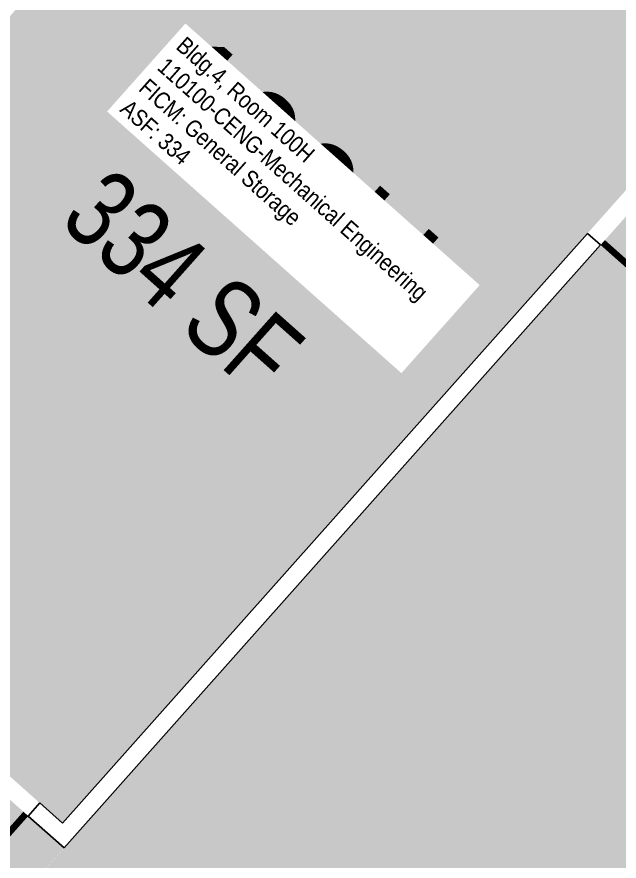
# Model space of a CAD drawing. Header units: inches. Extents: x 69199327 to 69201392, y 27695932 to 27697963.
# Drawn here: x 69199999.4 to 69200137.4, y 27697154.2 to 27697347.7 of the extents above; entities that cross this region are included whole.
import ezdxf
from ezdxf.enums import TextEntityAlignment as Align

# ---------------------------------------------------------------- set-up
doc = ezdxf.new("R2010")
doc.units = ezdxf.units.IN
doc.header["$LTSCALE"] = 10
doc.header["$MEASUREMENT"] = 0
for name, color, linetype in [('A-DOOR', 2, 'CONTINUOUS'), ('A-IDEN-CNUM', 7, 'CONTINUOUS'), ('A-IDEN-RNUM', 7, 'CONTINUOUS'), ('A-IDEN-SNUM', 4, 'CONTINUOUS'), ('A-IDEN-VNUM', 4, 'CONTINUOUS'), ('A-WALL', 5, 'CONTINUOUS'), ('AREA-TEXT', 3, 'CONTINUOUS'), ('Rooms-Category-Color', 7, 'CONTINUOUS'), ('Rooms-College-Color', 7, 'CONTINUOUS'), ('Rooms-Department-Color', 7, 'CONTINUOUS'), ('Rooms-Division-Color', 7, 'CONTINUOUS'), ('Rooms-Information', 7, 'CONTINUOUS')]:
    doc.layers.add(name, color=color, linetype=linetype)
doc.styles.add('CP_AREA', font='arial.ttf', dxfattribs={"height": 15})
doc.styles.add('CP_ROOMSNUMBER', font='arial.ttf', dxfattribs={"height": 1})
doc.styles.add('CP_ROOMVNUMBER', font='arial.ttf', dxfattribs={"width": 0.85, "height": 0.075})

msp = doc.modelspace()

# ---------------------------------------------------------------- hatches: boundary and pattern name
at = {"layer": 'Rooms-Category-Color', "true_color": 0xfbafa2}
msp.add_hatch(color=21, dxfattribs=at).paths.add_polyline_path([(69200235.9, 27696797.07), (69199931.05, 27697068.16), (69200205.56, 27697376.91), (69200230.22, 27697354.98), (69200272.75, 27697402.81), (69200162.15, 27697501.16), (69200225.95, 27697572.9), (69200178.12, 27697615.43), (69200202.04, 27697642.33), (69200249.87, 27697599.8), (69200279.11, 27697632.68), (69200142.36, 27697754.29), (69200135.71, 27697746.81), (69200103.58, 27697775.39), (69200141.79, 27697818.36), (69200701.49, 27697320.62)])
at = {"layer": 'Rooms-Category-Color', "true_color": 0xe3c5e1}
msp.add_hatch(color=254, dxfattribs=at).paths.add_polyline_path([(69199883.31, 27697219.2), (69200087.98, 27697449.35), (69200103.67, 27697435.4), (69200159.49, 27697498.17), (69200267.1, 27697402.48), (69200229.89, 27697360.63), (69200205.23, 27697382.56), (69200009.85, 27697162.86), (69199944.1, 27697221.34), (69199916.19, 27697189.96)])
at = {"layer": 'Rooms-Category-Color', "true_color": 0xadadad}
msp.add_hatch(color=253, dxfattribs=at).paths.add_polyline_path([(69199650.72, 27696957.66), (69199709.01, 27696905.82), (69199865.93, 27696766.27), (69199960.96, 27696873.13), (69200440.7, 27696446.5), (69200524.44, 27696540.48), (69199931.05, 27697068.16), (69200010.19, 27697157.22), (69199944.43, 27697215.7), (69199916.52, 27697184.31), (69199880.65, 27697216.21)])
at = {"layer": 'Rooms-College-Color', "true_color": 0xadadad}
for points in [[(69200235.9, 27696797.07), (69199931.05, 27697068.16), (69200205.56, 27697376.91), (69200230.22, 27697354.98), (69200272.75, 27697402.81), (69200162.15, 27697501.16), (69200225.95, 27697572.9), (69200178.12, 27697615.43), (69200202.04, 27697642.33), (69200249.87, 27697599.8), (69200279.11, 27697632.68), (69200142.36, 27697754.29), (69200135.71, 27697746.81), (69200103.58, 27697775.39), (69200141.79, 27697818.36), (69200701.49, 27697320.62)], [(69199883.31, 27697219.2), (69200087.98, 27697449.35), (69200103.67, 27697435.4), (69200159.49, 27697498.17), (69200267.1, 27697402.48), (69200229.89, 27697360.63), (69200205.23, 27697382.56), (69200009.85, 27697162.86), (69199944.1, 27697221.34), (69199916.19, 27697189.96)], [(69199650.72, 27696957.66), (69199709.01, 27696905.82), (69199865.93, 27696766.27), (69199960.96, 27696873.13), (69200440.7, 27696446.5), (69200524.44, 27696540.48), (69199931.05, 27697068.16), (69200010.19, 27697157.22), (69199944.43, 27697215.7), (69199916.52, 27697184.31), (69199880.65, 27697216.21)]]:
    msp.add_hatch(color=253, dxfattribs=at).paths.add_polyline_path(points)
at = {"layer": 'Rooms-Department-Color', "true_color": 0x99d7b2}
for points in [[(69200235.9, 27696797.07), (69199931.05, 27697068.16), (69200205.56, 27697376.91), (69200230.22, 27697354.98), (69200272.75, 27697402.81), (69200162.15, 27697501.16), (69200225.95, 27697572.9), (69200178.12, 27697615.43), (69200202.04, 27697642.33), (69200249.87, 27697599.8), (69200279.11, 27697632.68), (69200142.36, 27697754.29), (69200135.71, 27697746.81), (69200103.58, 27697775.39), (69200141.79, 27697818.36), (69200701.49, 27697320.62)], [(69199883.31, 27697219.2), (69200087.98, 27697449.35), (69200103.67, 27697435.4), (69200159.49, 27697498.17), (69200267.1, 27697402.48), (69200229.89, 27697360.63), (69200205.23, 27697382.56), (69200009.85, 27697162.86), (69199944.1, 27697221.34), (69199916.19, 27697189.96)]]:
    msp.add_hatch(color=253, dxfattribs=at).paths.add_polyline_path(points)
at = {"layer": 'Rooms-Department-Color', "true_color": 0xacacac}
msp.add_hatch(color=253, dxfattribs=at).paths.add_polyline_path([(69199650.72, 27696957.66), (69199709.01, 27696905.82), (69199865.93, 27696766.27), (69199960.96, 27696873.13), (69200440.7, 27696446.5), (69200524.44, 27696540.48), (69199931.05, 27697068.16), (69200010.19, 27697157.22), (69199944.43, 27697215.7), (69199916.52, 27697184.31), (69199880.65, 27697216.21)])
at = {"layer": 'Rooms-Division-Color', "true_color": 0x99d7b2}
for points in [[(69200235.9, 27696797.07), (69199931.05, 27697068.16), (69200205.56, 27697376.91), (69200230.22, 27697354.98), (69200272.75, 27697402.81), (69200162.15, 27697501.16), (69200225.95, 27697572.9), (69200178.12, 27697615.43), (69200202.04, 27697642.33), (69200249.87, 27697599.8), (69200279.11, 27697632.68), (69200142.36, 27697754.29), (69200135.71, 27697746.81), (69200103.58, 27697775.39), (69200141.79, 27697818.36), (69200701.49, 27697320.62)], [(69199883.31, 27697219.2), (69200087.98, 27697449.35), (69200103.67, 27697435.4), (69200159.49, 27697498.17), (69200267.1, 27697402.48), (69200229.89, 27697360.63), (69200205.23, 27697382.56), (69200009.85, 27697162.86), (69199944.1, 27697221.34), (69199916.19, 27697189.96)]]:
    msp.add_hatch(color=253, dxfattribs=at).paths.add_polyline_path(points)
at = {"layer": 'Rooms-Division-Color', "true_color": 0xadadad}
msp.add_hatch(color=253, dxfattribs=at).paths.add_polyline_path([(69199650.72, 27696957.66), (69199709.01, 27696905.82), (69199865.93, 27696766.27), (69199960.96, 27696873.13), (69200440.7, 27696446.5), (69200524.44, 27696540.48), (69199931.05, 27697068.16), (69200010.19, 27697157.22), (69199944.43, 27697215.7), (69199916.52, 27697184.31), (69199880.65, 27697216.21)])

# ---------------------------------------------------------------- linework, layer by layer
at = {"layer": 'A-DOOR', "elevation": -0.01}
for points in [[(69200133.62, 27697296.02, 1.5, 1.5, 0), (69200160.52, 27697272.1, 0, 0, 0), (69200161.02, 27697272.66, 0, 0, 0.414214), (69200155.93, 27697323.36, 0, 0, 0.414214)], [(69200001.41, 27697165.03, 1.5, 1.5, 0), (69199977.48, 27697138.12, 0, 0, 0), (69199976.92, 27697138.62, 0, 0, -0.414214), (69199976.06, 27697189.57, 0, 0, -0.414214)]]:
    msp.add_lwpolyline(points, format="xyseb", dxfattribs=at)
at = {"layer": 'A-WALL'}
for p, q in [((69200009.85, 27697162.86), (69200130.13, 27697298.12)), ((69200130.13, 27697298.12, -0.01), (69200133.12, 27697295.46, -0.01)), ((69200010.19, 27697157.22), (69200133.12, 27697295.46)), ((69200004.62, 27697167.52, -0.01), (69200001.97, 27697164.53, -0.01)), ((69200009.85, 27697162.86), (69200004.62, 27697167.52)), ((69200010.19, 27697157.22), (69200001.97, 27697164.53))]:
    msp.add_line(p, q, dxfattribs=at)

# ---------------------------------------------------------------- texts
at = {"layer": 'A-IDEN-CNUM', "style": 'CP_ROOMSNUMBER'}
msp.add_text('CAD #004-A_0100-0H', height=0.36, rotation=48.3538, dxfattribs=at).set_placement((69200058.55, 27697322.97, -0.01), align=Align.MIDDLE)
at = {"layer": 'A-IDEN-RNUM', "style": 'CP_ROOMSNUMBER'}
msp.add_text('0100-H0', height=0.36, rotation=318.35, dxfattribs=at).set_placement((69200056.31, 27697324.96, -0.01), align=Align.MIDDLE)
at = {"layer": 'A-IDEN-SNUM', "style": 'CP_ROOMSNUMBER'}
msp.add_text('00400100H0', height=0.36, rotation=48.3538, dxfattribs=at).set_placement((69200056.31, 27697324.96, -0.01), align=Align.MIDDLE)
at = {"layer": 'A-IDEN-VNUM', "style": 'CP_ROOMVNUMBER', "width": 0.85}
msp.add_text('100H', height=27, rotation=318.3538, dxfattribs=at).set_placement((69200060.33, 27697310.8, -0.01), align=Align.MIDDLE_CENTER)
at = {"layer": 'AREA-TEXT', "style": 'CP_AREA', "width": 0.75}
msp.add_text('334 SF', height=18, rotation=318.3538, dxfattribs=at).set_placement((69200037.46, 27697287.06, -0.01), align=Align.MIDDLE_CENTER)

# ---------------------------------------------------------------- next in the draw order: texts
at = {"layer": 'Rooms-Information', "insert": (69200022.72, 27697326.17, -0.01), "char_height": 3.8571, "width": 86.4, "attachment_point": 7, "rotation": 318.3538, "style": 'CP_ROOMVNUMBER', "bg_fill": 3, "box_fill_scale": 1.5, "bg_fill_color": 256, "bg_fill_true_color": 13158600, "bg_fill_transparency": 0}
msp.add_mtext('Bldg.4, Room 100H^M^J110100-CENG-Mechanical Engineering^M^JFICM: General Storage^M^JASF: 334', dxfattribs=at)

doc.saveas('drawing.dxf')
